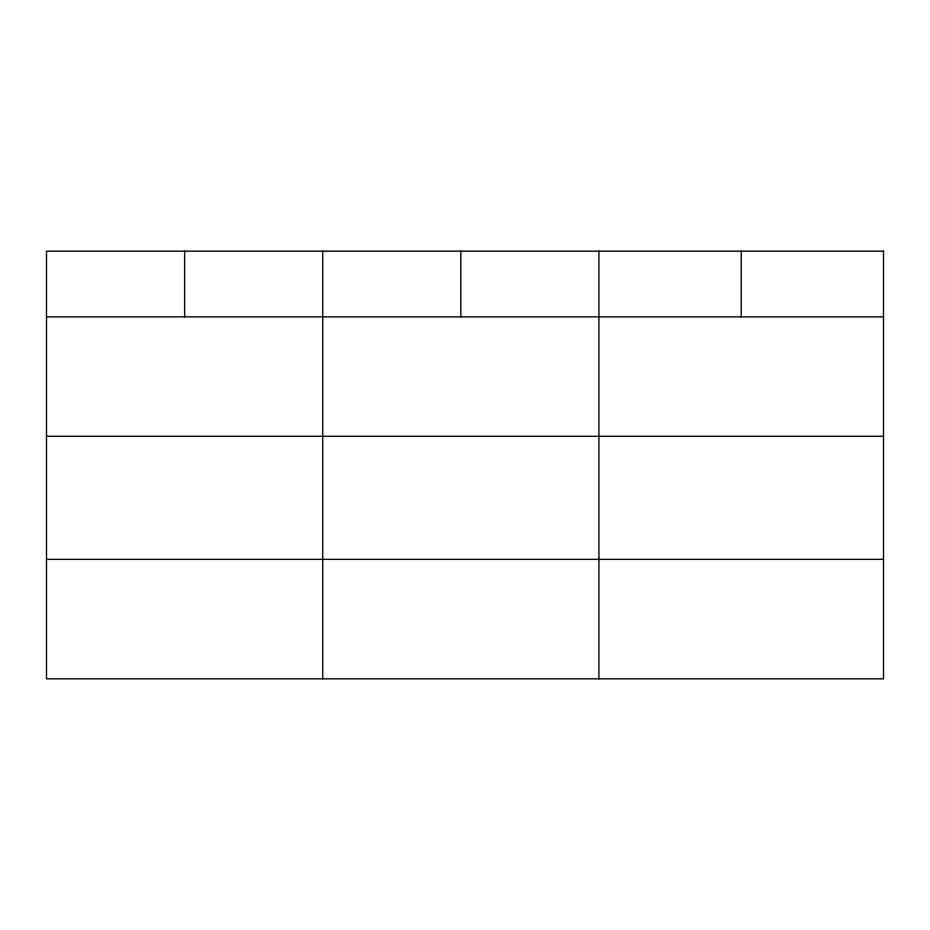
<?xml version="1.0" encoding="UTF-8"?>
<svg xmlns="http://www.w3.org/2000/svg" width="930" height="930" viewBox="0 0 930 930"><rect width="100%" height="100%" fill="white"/><g stroke="black" fill="none" stroke-linecap="round" stroke-linejoin="round"><path stroke-width="1.4" d="M46.5 316.863L883.5 316.863M46.5 436.31L883.5 436.31M46.5 559.383L883.5 559.383M741.21 251.17L741.21 316.863M598.92 251.17L598.92 678.83M460.815 251.17L460.815 316.863M322.71 251.17L322.71 678.83M184.605 251.17L184.605 316.863M883.5 251.17L46.5 251.17L46.5 678.83L883.5 678.83L883.5 251.17"/></g></svg>
